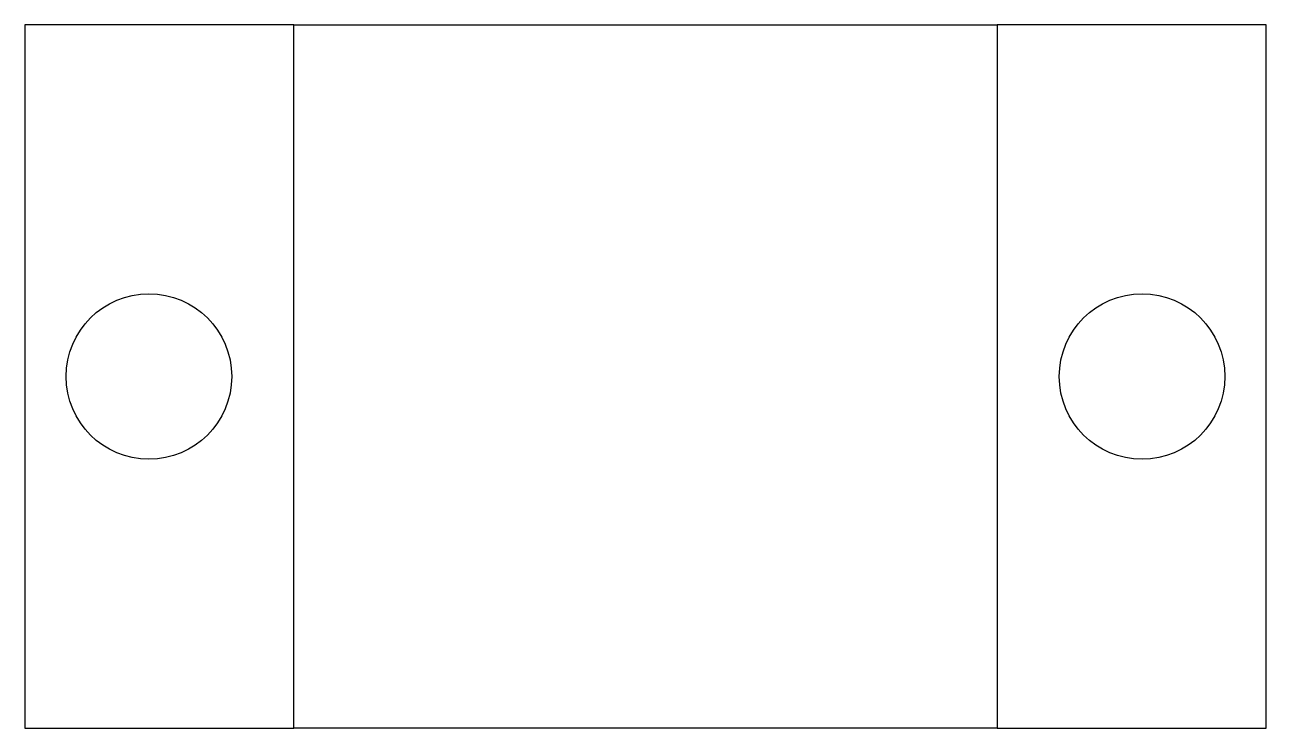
# Model space of a CAD drawing. Header units: millimetres. Extents: x 0 to 30, y 0 to 17.
import ezdxf

# ---------------------------------------------------------------- set-up
doc = ezdxf.new("R2010")
doc.units = ezdxf.units.MM
doc.layers.get('0').update_dxf_attribs({"color": 253, "lineweight": 70, "true_color": 0x8faf8f})

msp = doc.modelspace()

# ---------------------------------------------------------------- linework, layer by layer
at = {"color": 250, "lineweight": -3, "true_color": 0x262626}
for p, q in [((6.5, 17), (0, 17)), ((0, 17), (0, 0)), ((6.5, 17), (23.5, 17)), ((6.5, 0), (6.5, 17)), ((30, 17), (23.5, 17)), ((23.5, 17), (23.5, 0)), ((30, 0), (30, 17)), ((0, 0), (6.5, 0)), ((23.5, 0), (30, 0)), ((23.5, 0), (6.5, 0))]:
    msp.add_line(p, q, dxfattribs=at)
for centre in [(27, 8.5), (3, 8.5)]:
    msp.add_circle(centre, 2, dxfattribs=at)

doc.saveas('drawing.dxf')
